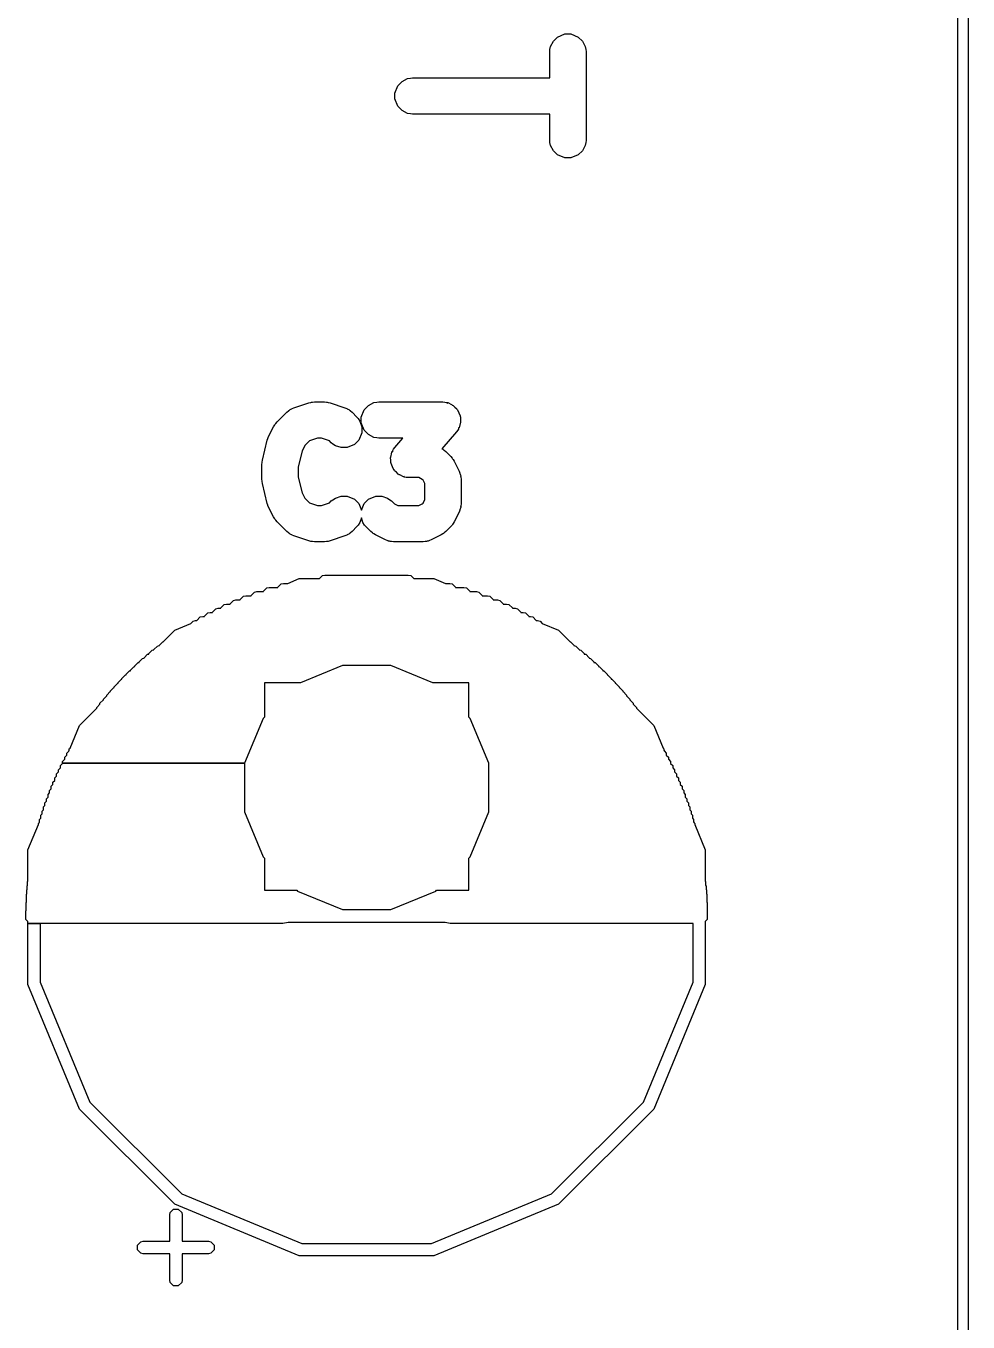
# Model space of a CAD drawing. Header units: millimetres. Extents: x 102.9 to 147, y -135 to -49.9.
# Drawn here: x 137.96 to 147.05, y -87.15 to -74.65 of the extents above; entities that cross this region are included whole.
import ezdxf

# ---------------------------------------------------------------- set-up
doc = ezdxf.new("R2010")
doc.units = ezdxf.units.MM
doc.layers.add('F.Silkscreen', color=41, linetype='CONTINUOUS', true_color=0xf2eda1)

msp = doc.modelspace()

# ---------------------------------------------------------------- linework, layer by layer
at = {"layer": 'F.Silkscreen', "linetype": 'CONTINUOUS'}
for p, q in [((147.05, -50), (147.05, -135)), ((146.95, -134.95), (146.95, -50.05)), ((143.091959, -74.761314), (143.16267, -74.732025)), ((143.16267, -74.732025), (143.220072, -74.732025)), ((143.220072, -74.732025), (143.290783, -74.761314)), ((143.018292, -74.881807), (143.024001, -74.853106)), ((143.024001, -74.853106), (143.051369, -74.801904)), ((143.051369, -74.801904), (143.091959, -74.761314)), ((143.290783, -74.761314), (143.331373, -74.801904)), ((143.331373, -74.801904), (143.358741, -74.853106)), ((143.358741, -74.853106), (143.36445, -74.881807)), ((143.016371, -74.901316), (143.018292, -74.881807)), ((143.016371, -75.154887), (143.016371, -74.901316)), ((143.36445, -74.881807), (143.366371, -74.901316)), ((143.366371, -74.901316), (143.366371, -75.758459)), ((141.52208, -75.301186), (141.551369, -75.230475)), ((141.551369, -75.230475), (141.591959, -75.189885)), ((141.591959, -75.189885), (141.643161, -75.162517)), ((141.643161, -75.162517), (141.671862, -75.156808)), ((141.671862, -75.156808), (141.691371, -75.154887)), ((141.691371, -75.154887), (143.016371, -75.154887)), ((141.52208, -75.358588), (141.52208, -75.301186)), ((141.551369, -75.429299), (141.52208, -75.358588)), ((141.591959, -75.469889), (141.551369, -75.429299)), ((141.643161, -75.497257), (141.591959, -75.469889)), ((141.671862, -75.502966), (141.643161, -75.497257)), ((141.691371, -75.504887), (141.671862, -75.502966)), ((143.016371, -75.504887), (141.691371, -75.504887)), ((143.016371, -75.758459), (143.016371, -75.504887)), ((143.018292, -75.777968), (143.016371, -75.758459)), ((143.024001, -75.806669), (143.018292, -75.777968)), ((143.051369, -75.857871), (143.024001, -75.806669)), ((143.091959, -75.898461), (143.051369, -75.857871)), ((143.331373, -75.857871), (143.290783, -75.898461)), ((143.358741, -75.806669), (143.331373, -75.857871)), ((143.36445, -75.777968), (143.358741, -75.806669)), ((143.366371, -75.758459), (143.36445, -75.777968)), ((143.16267, -75.92775), (143.091959, -75.898461)), ((143.220072, -75.92775), (143.16267, -75.92775)), ((143.290783, -75.898461), (143.220072, -75.92775)), ((140.481018, -78.378694), (140.496148, -78.366274)), ((140.496148, -78.366274), (140.499271, -78.364186)), ((140.499271, -78.364186), (140.500024, -78.365312)), ((140.500024, -78.365312), (140.506095, -78.358905)), ((140.506095, -78.358905), (140.513455, -78.354708)), ((140.513455, -78.354708), (140.520508, -78.349997)), ((140.520508, -78.349997), (140.528928, -78.347442)), ((140.52826, -78.34627), (140.531523, -78.34441)), ((140.528928, -78.347442), (140.52826, -78.34627)), ((140.531523, -78.34441), (140.549422, -78.336419)), ((140.549422, -78.336419), (140.692278, -78.2888)), ((140.692278, -78.2888), (140.711388, -78.284454)), ((140.711388, -78.284454), (140.719793, -78.283393)), ((140.719793, -78.283393), (140.728116, -78.281739)), ((140.728116, -78.281739), (140.747619, -78.279819)), ((140.747619, -78.279819), (140.842857, -78.279819)), ((140.842857, -78.279819), (140.86236, -78.281739)), ((140.86236, -78.281739), (140.870681, -78.283393)), ((140.870681, -78.283393), (140.879088, -78.284454)), ((140.879088, -78.284454), (140.898197, -78.2888)), ((140.898197, -78.2888), (141.041054, -78.336419)), ((141.041054, -78.336419), (141.058953, -78.34441)), ((141.058953, -78.34441), (141.062216, -78.34627)), ((141.062216, -78.34627), (141.061547, -78.347442)), ((141.061547, -78.347442), (141.069968, -78.349997)), ((141.069968, -78.349997), (141.077022, -78.35471)), ((141.077022, -78.35471), (141.084382, -78.358906)), ((141.084382, -78.358906), (141.090443, -78.365306)), ((141.090443, -78.365306), (141.091196, -78.364181)), ((141.091196, -78.364181), (141.094321, -78.36627)), ((141.094321, -78.36627), (141.109458, -78.378694)), ((141.197376, -78.426118), (141.226665, -78.355407)), ((141.226665, -78.355407), (141.267255, -78.314817)), ((141.267255, -78.314817), (141.318457, -78.287449)), ((141.318457, -78.287449), (141.347158, -78.28174)), ((141.347158, -78.28174), (141.366667, -78.279819)), ((141.366667, -78.279819), (141.985714, -78.279819)), ((141.985714, -78.279819), (142.005221, -78.28174)), ((142.005221, -78.28174), (142.026137, -78.2859)), ((142.026137, -78.2859), (142.02504, -78.29141)), ((142.02504, -78.29141), (142.029284, -78.292846)), ((142.029284, -78.292846), (142.030495, -78.286767)), ((142.030495, -78.286767), (142.033945, -78.287454)), ((142.033945, -78.287454), (142.069428, -78.306424)), ((142.069428, -78.306424), (142.075585, -78.308507)), ((142.075585, -78.308507), (142.076807, -78.309576)), ((142.076807, -78.309576), (142.076334, -78.310116)), ((142.076334, -78.310116), (142.085126, -78.314817)), ((142.085126, -78.314817), (142.10143, -78.331121)), ((142.10143, -78.331121), (142.118794, -78.346315)), ((142.118794, -78.346315), (142.122844, -78.354506)), ((142.122844, -78.354506), (142.12383, -78.353521)), ((142.12383, -78.353521), (142.125716, -78.355407)), ((142.125716, -78.355407), (142.138228, -78.385615)), ((140.352999, -78.519414), (140.36344, -78.502827)), ((140.36344, -78.502827), (140.368636, -78.496131)), ((140.368636, -78.496131), (140.373346, -78.489083)), ((140.373346, -78.489083), (140.38578, -78.473932)), ((140.38578, -78.473932), (140.481018, -78.378694)), ((141.109458, -78.378694), (141.157077, -78.426313)), ((141.157077, -78.426313), (141.169514, -78.441468)), ((141.169514, -78.441468), (141.185771, -78.465799)), ((141.185771, -78.465799), (141.202623, -78.521355)), ((141.197376, -78.48352), (141.197376, -78.426118)), ((141.226665, -78.554231), (141.197376, -78.48352)), ((142.138228, -78.385615), (142.152721, -78.414922)), ((142.152519, -78.48952), (142.143417, -78.528755)), ((142.152898, -78.417593), (142.151512, -78.417685)), ((142.151512, -78.417685), (142.155005, -78.426118)), ((142.155005, -78.48352), (142.152519, -78.48952)), ((142.152721, -78.414922), (142.152721, -78.414933)), ((142.152721, -78.414933), (142.152898, -78.417593)), ((142.156539, -78.472195), (142.154288, -78.481897)), ((142.154288, -78.481897), (142.155005, -78.481897)), ((142.155005, -78.426118), (142.155005, -78.449188)), ((142.155005, -78.449188), (142.156539, -78.472195)), ((142.155005, -78.481897), (142.155005, -78.48352)), ((140.298788, -78.631877), (140.30538, -78.614652)), ((140.30538, -78.614652), (140.352999, -78.519414)), ((141.202623, -78.578758), (141.173334, -78.649469)), ((141.202623, -78.521355), (141.202623, -78.578758)), ((141.267255, -78.594821), (141.226665, -78.554231)), ((141.318457, -78.622189), (141.267255, -78.594821)), ((141.347158, -78.627898), (141.318457, -78.622189)), ((142.117414, -78.570058), (141.976133, -78.73152)), ((142.128816, -78.554109), (142.117414, -78.570058)), ((142.13946, -78.535625), (142.128816, -78.554109)), ((142.136287, -78.528709), (142.134585, -78.532818)), ((142.134585, -78.532818), (142.13946, -78.535625)), ((142.141661, -78.531804), (142.136287, -78.528709)), ((142.143417, -78.528755), (142.141661, -78.531804)), ((140.244511, -78.840946), (140.29213, -78.65047)), ((140.29213, -78.65047), (140.298338, -78.633092)), ((140.298338, -78.633092), (140.298376, -78.632954)), ((140.298376, -78.632954), (140.298549, -78.6325)), ((140.298549, -78.6325), (140.298723, -78.632015)), ((140.298723, -78.632015), (140.298788, -78.631877)), ((140.653346, -78.701341), (140.62702, -78.753993)), ((140.699295, -78.655392), (140.653346, -78.701341)), ((140.776016, -78.629819), (140.699295, -78.655392)), ((140.81446, -78.629819), (140.776016, -78.629819)), ((140.89118, -78.655392), (140.81446, -78.629819)), ((140.909589, -78.673801), (140.89118, -78.655392)), ((140.924744, -78.686238), (140.909589, -78.673801)), ((140.949075, -78.702495), (140.924744, -78.686238)), ((141.004631, -78.719347), (140.949075, -78.702495)), ((141.062034, -78.719347), (141.004631, -78.719347)), ((141.132745, -78.690058), (141.062034, -78.719347)), ((141.173334, -78.649469), (141.132745, -78.690058)), ((141.366667, -78.629819), (141.347158, -78.627898)), ((141.600054, -78.629819), (141.366667, -78.629819)), ((141.498637, -78.754958), (141.509282, -78.736475)), ((141.509282, -78.736475), (141.52068, -78.720532)), ((141.52068, -78.720532), (141.600054, -78.629819)), ((141.976133, -78.73152), (141.985329, -78.737309)), ((141.985329, -78.737309), (141.992027, -78.742507)), ((141.992027, -78.742507), (141.999065, -78.74721)), ((141.999065, -78.74721), (142.01422, -78.759646)), ((140.239286, -78.88339), (140.241206, -78.863887)), ((140.241206, -78.863887), (140.241555, -78.862128)), ((140.241555, -78.862128), (140.241643, -78.860335)), ((140.241643, -78.860335), (140.244511, -78.840946)), ((140.62702, -78.753993), (140.589286, -78.904932)), ((141.481556, -78.818395), (141.483806, -78.808692)), ((141.48309, -78.8414), (141.481556, -78.818395)), ((141.48309, -78.80707), (141.485573, -78.801071)), ((141.48309, -78.808692), (141.48309, -78.80707)), ((141.483806, -78.808692), (141.48309, -78.808692)), ((141.48309, -78.864472), (141.48309, -78.8414)), ((141.486596, -78.872937), (141.48309, -78.864472)), ((141.485198, -78.873031), (141.486596, -78.872937)), ((141.485376, -78.875692), (141.485198, -78.873031)), ((141.499893, -78.905039), (141.485376, -78.875692)), ((141.485573, -78.801071), (141.494671, -78.761847)), ((141.494671, -78.761847), (141.496427, -78.758797)), ((141.496427, -78.758797), (141.501798, -78.761889)), ((141.503506, -78.757762), (141.498637, -78.754958)), ((141.501798, -78.761889), (141.503506, -78.757762)), ((142.01422, -78.759646), (142.061839, -78.807265)), ((142.061839, -78.807265), (142.074278, -78.822423)), ((142.074278, -78.822423), (142.078981, -78.829462)), ((142.078981, -78.829462), (142.084174, -78.836153)), ((142.084174, -78.836153), (142.09462, -78.852747)), ((142.09462, -78.852747), (142.142239, -78.947985)), ((140.239286, -79.026247), (140.239286, -78.88339)), ((140.589286, -78.904932), (140.589286, -79.004704)), ((141.512379, -78.935183), (141.499893, -78.905039)), ((141.514264, -78.937068), (141.512379, -78.935183)), ((141.515249, -78.936082), (141.514264, -78.937068)), ((141.519302, -78.944275), (141.515249, -78.936082)), ((141.536656, -78.95946), (141.519302, -78.944275)), ((141.552969, -78.975773), (141.536656, -78.95946)), ((141.561755, -78.980469), (141.552969, -78.975773)), ((141.561283, -78.981009), (141.561755, -78.980469)), ((141.562506, -78.982079), (141.561283, -78.981009)), ((141.562514, -78.982087), (141.562506, -78.982079)), ((141.568683, -78.984172), (141.562514, -78.982087)), ((141.604172, -79.003141), (141.568683, -78.984172)), ((141.608831, -78.997742), (141.607621, -79.003827)), ((141.61305, -78.999168), (141.608831, -78.997742)), ((141.611953, -79.004688), (141.61305, -78.999168)), ((142.142239, -78.947985), (142.149246, -78.966297)), ((142.150238, -78.96992), (142.148934, -78.970276)), ((142.148934, -78.970276), (142.153084, -78.97804)), ((142.149246, -78.966297), (142.150238, -78.96992)), ((142.153084, -78.97804), (142.154736, -78.986348)), ((142.154736, -78.986348), (142.156973, -78.994515)), ((142.156973, -78.994515), (142.156733, -79.003316)), ((140.241207, -79.045752), (140.239286, -79.026247)), ((140.241555, -79.047504), (140.241207, -79.045752)), ((140.241643, -79.049301), (140.241555, -79.047504)), ((140.244511, -79.068691), (140.241643, -79.049301)), ((140.29213, -79.259167), (140.244511, -79.068691)), ((140.589286, -79.004704), (140.62702, -79.155643)), ((141.607621, -79.003827), (141.604172, -79.003141)), ((141.63287, -79.008849), (141.611953, -79.004688)), ((141.652381, -79.010771), (141.63287, -79.008849)), ((141.753926, -79.010771), (141.652381, -79.010771)), ((141.786812, -79.027214), (141.753926, -79.010771)), ((141.794271, -79.034673), (141.786812, -79.027214)), ((141.810714, -79.067559), (141.794271, -79.034673)), ((141.810714, -79.22303), (141.810714, -79.067559)), ((142.156733, -79.003316), (142.158059, -79.003053)), ((142.158059, -79.003053), (142.158792, -79.006738)), ((142.158792, -79.006738), (142.160714, -79.026247)), ((142.160714, -79.026247), (142.160714, -79.264342)), ((140.62702, -79.155643), (140.653347, -79.208298)), ((140.653347, -79.208298), (140.699294, -79.254245)), ((140.89118, -79.254244), (140.909588, -79.235837)), ((140.909588, -79.235837), (140.924742, -79.223401)), ((140.924742, -79.223401), (140.949074, -79.207143)), ((140.949074, -79.207143), (141.004629, -79.19029)), ((141.004629, -79.19029), (141.062032, -79.190289)), ((141.062032, -79.190289), (141.132743, -79.219577)), ((141.132743, -79.219577), (141.132745, -79.219578)), ((141.132745, -79.219578), (141.173334, -79.260167)), ((141.226666, -79.260166), (141.267256, -79.219577)), ((141.267256, -79.219577), (141.337966, -79.190289)), ((141.337966, -79.190289), (141.395369, -79.190289)), ((141.395369, -79.190289), (141.450928, -79.207143)), ((141.450928, -79.207143), (141.47526, -79.223402)), ((141.47526, -79.223402), (141.490413, -79.235838)), ((141.490413, -79.235838), (141.51795, -79.263376)), ((141.794271, -79.255915), (141.810714, -79.22303)), ((140.298336, -79.276539), (140.29213, -79.259167)), ((140.298375, -79.27668), (140.298336, -79.276539)), ((140.29855, -79.277139), (140.298375, -79.27668)), ((140.298725, -79.277627), (140.29855, -79.277139)), ((140.29879, -79.277765), (140.298725, -79.277627)), ((140.30538, -79.294985), (140.29879, -79.277765)), ((140.352999, -79.390223), (140.30538, -79.294985)), ((140.699294, -79.254245), (140.776016, -79.279819)), ((140.776016, -79.279819), (140.814459, -79.279819)), ((140.814459, -79.279819), (140.89118, -79.254244)), ((141.173334, -79.260167), (141.199999, -79.324543)), ((141.199999, -79.324543), (141.226665, -79.260167)), ((141.226665, -79.260167), (141.226666, -79.260166)), ((141.51795, -79.263376), (141.550836, -79.279819)), ((141.550836, -79.279819), (141.753927, -79.279819)), ((141.753927, -79.279819), (141.786809, -79.263377)), ((141.786809, -79.263377), (141.794271, -79.255915)), ((142.142239, -79.342604), (142.09462, -79.437842)), ((142.149248, -79.324285), (142.142239, -79.342604)), ((142.153084, -79.312547), (142.148936, -79.320304)), ((142.148936, -79.320304), (142.15024, -79.320661)), ((142.15024, -79.320661), (142.149248, -79.324285)), ((142.154733, -79.304252), (142.153084, -79.312547)), ((142.156973, -79.296076), (142.154733, -79.304252)), ((142.158058, -79.28754), (142.156734, -79.287276)), ((142.156734, -79.287276), (142.156973, -79.296076)), ((142.158791, -79.283856), (142.158058, -79.28754)), ((142.160714, -79.264342), (142.158791, -79.283856)), ((140.363443, -79.406814), (140.352999, -79.390223)), ((140.368641, -79.413512), (140.363443, -79.406814)), ((140.373344, -79.42055), (140.368641, -79.413512)), ((140.38578, -79.435704), (140.373344, -79.42055)), ((140.481018, -79.530943), (140.38578, -79.435704)), ((141.157077, -79.483323), (141.109459, -79.530942)), ((141.169513, -79.46817), (141.157077, -79.483323)), ((141.185771, -79.443838), (141.169513, -79.46817)), ((141.199999, -79.39693), (141.185771, -79.443838)), ((141.214228, -79.443837), (141.199999, -79.39693)), ((141.230485, -79.468168), (141.214228, -79.443837)), ((141.242922, -79.483322), (141.230485, -79.468168)), ((141.290541, -79.530942), (141.242922, -79.483322)), ((142.061839, -79.483323), (142.014221, -79.530942)), ((142.074279, -79.468164), (142.061839, -79.483323)), ((142.078982, -79.461123), (142.074279, -79.468164)), ((142.084172, -79.454438), (142.078982, -79.461123)), ((142.09462, -79.437842), (142.084172, -79.454438)), ((140.496167, -79.543377), (140.481018, -79.530943)), ((140.49929, -79.545464), (140.496167, -79.543377)), ((140.500041, -79.544339), (140.49929, -79.545464)), ((140.5061, -79.550736), (140.500041, -79.544339)), ((140.513459, -79.55493), (140.5061, -79.550736)), ((140.520502, -79.559637), (140.513459, -79.55493)), ((140.528929, -79.562193), (140.520502, -79.559637)), ((140.52826, -79.563368), (140.528929, -79.562193)), ((140.531523, -79.565228), (140.52826, -79.563368)), ((140.549422, -79.573219), (140.531523, -79.565228)), ((140.692278, -79.620838), (140.549422, -79.573219)), ((140.711396, -79.625185), (140.692278, -79.620838)), ((140.719799, -79.626244), (140.711396, -79.625185)), ((140.728108, -79.627897), (140.719799, -79.626244)), ((140.870675, -79.626244), (140.862368, -79.627897)), ((140.87908, -79.625185), (140.870675, -79.626244)), ((140.898197, -79.620838), (140.87908, -79.625185)), ((141.041054, -79.573219), (140.898197, -79.620838)), ((141.058953, -79.565228), (141.041054, -79.573219)), ((141.062216, -79.563368), (141.058953, -79.565228)), ((141.069982, -79.559632), (141.061545, -79.562191)), ((141.061545, -79.562191), (141.062216, -79.563368)), ((141.077021, -79.554927), (141.069982, -79.559632)), ((141.08437, -79.550739), (141.077021, -79.554927)), ((141.090415, -79.544353), (141.08437, -79.550739)), ((141.091166, -79.545476), (141.090415, -79.544353)), ((141.094292, -79.543388), (141.091166, -79.545476)), ((141.109459, -79.530942), (141.094292, -79.543388)), ((141.305696, -79.543379), (141.290541, -79.530942)), ((141.312731, -79.548079), (141.305696, -79.543379)), ((141.319433, -79.553281), (141.312731, -79.548079)), ((141.336024, -79.563725), (141.319433, -79.553281)), ((141.431262, -79.611344), (141.336024, -79.563725)), ((141.449574, -79.618351), (141.431262, -79.611344)), ((141.453197, -79.619343), (141.449574, -79.618351)), ((141.453553, -79.618039), (141.453197, -79.619343)), ((141.461317, -79.622189), (141.453553, -79.618039)), ((141.469625, -79.623841), (141.461317, -79.622189)), ((141.477792, -79.626078), (141.469625, -79.623841)), ((141.486593, -79.625838), (141.477792, -79.626078)), ((141.48633, -79.627164), (141.486593, -79.625838)), ((141.490015, -79.627897), (141.48633, -79.627164)), ((141.818436, -79.627163), (141.814752, -79.627896)), ((141.826972, -79.626078), (141.818172, -79.625839)), ((141.818172, -79.625839), (141.818436, -79.627163)), ((141.835148, -79.623838), (141.826972, -79.626078)), ((141.843443, -79.622189), (141.835148, -79.623838)), ((141.8512, -79.618041), (141.843443, -79.622189)), ((141.851557, -79.619345), (141.8512, -79.618041)), ((141.855181, -79.618353), (141.851557, -79.619345)), ((141.8735, -79.611344), (141.855181, -79.618353)), ((141.968738, -79.563725), (141.8735, -79.611344)), ((141.985333, -79.553278), (141.968738, -79.563725)), ((141.992022, -79.548085), (141.985333, -79.553278)), ((141.999064, -79.543381), (141.992022, -79.548085)), ((142.014221, -79.530942), (141.999064, -79.543381)), ((140.747619, -79.629819), (140.728108, -79.627897)), ((140.842857, -79.629819), (140.747619, -79.629819)), ((140.862368, -79.627897), (140.842857, -79.629819)), ((141.509524, -79.629819), (141.490015, -79.627897)), ((141.795238, -79.629819), (141.509524, -79.629819)), ((141.814752, -79.627896), (141.795238, -79.629819)), ((140.489259, -80.03), (140.600349, -79.983985)), ((140.600349, -79.983985), (140.795621, -79.983985)), ((140.795621, -79.983985), (140.825039, -79.954567)), ((140.825039, -79.954567), (140.848, -79.95)), ((140.848, -79.95), (141.652, -79.95)), ((141.652, -79.95), (141.674961, -79.954567)), ((141.674961, -79.954567), (141.704379, -79.983985)), ((141.704379, -79.983985), (141.899651, -79.983985)), ((141.899651, -79.983985), (142.010741, -80.03)), ((140.136567, -80.147039), (140.169039, -80.114567)), ((140.169039, -80.114567), (140.192, -80.11)), ((140.192, -80.11), (140.255567, -80.11)), ((140.255567, -80.107039), (140.288039, -80.074567)), ((140.255567, -80.11), (140.255567, -80.107039)), ((140.288039, -80.074567), (140.311, -80.07)), ((140.311, -80.07), (140.39269, -80.07)), ((140.39269, -80.07), (140.393567, -80.069636)), ((140.393567, -80.067039), (140.426039, -80.034567)), ((140.393567, -80.069636), (140.393567, -80.067039)), ((140.426039, -80.034567), (140.449, -80.03)), ((140.449, -80.03), (140.489259, -80.03)), ((142.010741, -80.03), (142.051, -80.03)), ((142.051, -80.03), (142.073961, -80.034567)), ((142.073961, -80.034567), (142.106433, -80.067039)), ((142.106433, -80.067039), (142.106433, -80.069636)), ((142.106433, -80.069636), (142.10731, -80.07)), ((142.10731, -80.07), (142.189, -80.07)), ((142.189, -80.07), (142.211961, -80.074567)), ((142.211961, -80.074567), (142.244433, -80.107039)), ((142.244433, -80.107039), (142.244433, -80.11)), ((142.244433, -80.11), (142.308, -80.11)), ((142.308, -80.11), (142.330961, -80.114567)), ((142.330961, -80.114567), (142.363433, -80.147039)), ((139.844567, -80.267039), (139.877039, -80.234567)), ((139.877039, -80.234567), (139.9, -80.23)), ((139.9, -80.23), (139.933567, -80.23)), ((139.933567, -80.227039), (139.966039, -80.194567)), ((139.933567, -80.23), (139.933567, -80.227039)), ((139.966039, -80.194567), (139.989, -80.19)), ((139.989, -80.19), (140.029567, -80.19)), ((140.029567, -80.187039), (140.062039, -80.154567)), ((140.029567, -80.19), (140.029567, -80.187039)), ((140.062039, -80.154567), (140.085, -80.15)), ((140.085, -80.15), (140.136567, -80.15)), ((140.136567, -80.15), (140.136567, -80.147039)), ((142.363433, -80.147039), (142.363433, -80.15)), ((142.363433, -80.15), (142.415, -80.15)), ((142.415, -80.15), (142.437961, -80.154567)), ((142.437961, -80.154567), (142.470433, -80.187039)), ((142.470433, -80.187039), (142.470433, -80.19)), ((142.470433, -80.19), (142.511, -80.19)), ((142.511, -80.19), (142.533961, -80.194567)), ((142.533961, -80.194567), (142.566433, -80.227039)), ((142.566433, -80.227039), (142.566433, -80.23)), ((142.566433, -80.23), (142.6, -80.23)), ((142.6, -80.23), (142.622961, -80.234567)), ((142.622961, -80.234567), (142.655433, -80.267039)), ((139.613567, -80.387039), (139.646039, -80.354567)), ((139.646039, -80.354567), (139.669, -80.35)), ((139.669, -80.35), (139.685567, -80.35)), ((139.685567, -80.347039), (139.718039, -80.314567)), ((139.685567, -80.35), (139.685567, -80.347039)), ((139.718039, -80.314567), (139.741, -80.31)), ((139.741, -80.31), (139.762567, -80.31)), ((139.762567, -80.307039), (139.795039, -80.274567)), ((139.762567, -80.31), (139.762567, -80.307039)), ((139.795039, -80.274567), (139.818, -80.27)), ((139.818, -80.27), (139.844567, -80.27)), ((139.844567, -80.27), (139.844567, -80.267039)), ((142.655433, -80.267039), (142.655433, -80.27)), ((142.655433, -80.27), (142.682, -80.27)), ((142.682, -80.27), (142.704961, -80.274567)), ((142.704961, -80.274567), (142.737433, -80.307039)), ((142.737433, -80.307039), (142.737433, -80.31)), ((142.737433, -80.31), (142.759, -80.31)), ((142.759, -80.31), (142.781961, -80.314567)), ((142.781961, -80.314567), (142.814433, -80.347039)), ((142.814433, -80.347039), (142.814433, -80.35)), ((142.814433, -80.35), (142.831, -80.35)), ((142.831, -80.35), (142.853961, -80.354567)), ((142.853961, -80.354567), (142.886433, -80.387039)), ((139.287223, -80.593933), (139.399951, -80.481206)), ((139.399951, -80.481206), (139.556064, -80.416541)), ((139.556064, -80.416541), (139.578039, -80.394567)), ((139.578039, -80.394567), (139.601, -80.39)), ((139.601, -80.39), (139.613567, -80.39)), ((139.613567, -80.39), (139.613567, -80.387039)), ((142.886433, -80.387039), (142.886433, -80.39)), ((142.886433, -80.39), (142.899, -80.39)), ((142.899, -80.39), (142.921961, -80.394567)), ((142.921961, -80.394567), (142.943935, -80.416541)), ((142.943935, -80.416541), (143.100049, -80.481206)), ((143.100049, -80.481206), (143.212776, -80.593933)), ((139.251567, -80.627039), (139.284039, -80.594567)), ((139.251567, -80.62959), (139.251567, -80.627039)), ((139.284039, -80.594567), (139.287223, -80.593933)), ((143.212776, -80.593933), (143.215961, -80.594567)), ((143.215961, -80.594567), (143.248433, -80.627039)), ((143.248433, -80.627039), (143.248433, -80.62959)), ((139.090039, -80.754567), (139.103567, -80.751876)), ((139.103567, -80.747039), (139.136039, -80.714567)), ((139.103567, -80.751876), (139.103567, -80.747039)), ((139.136039, -80.714567), (139.150567, -80.711677)), ((139.150567, -80.707039), (139.183039, -80.674567)), ((139.150567, -80.711677), (139.150567, -80.707039)), ((139.183039, -80.674567), (139.199567, -80.671279)), ((139.199567, -80.667039), (139.232039, -80.634567)), ((139.199567, -80.671279), (139.199567, -80.667039)), ((139.232039, -80.634567), (139.250202, -80.630954)), ((139.250202, -80.630954), (139.251567, -80.62959)), ((143.248433, -80.62959), (143.249797, -80.630954)), ((143.249797, -80.630954), (143.267961, -80.634567)), ((143.267961, -80.634567), (143.300433, -80.667039)), ((143.300433, -80.667039), (143.300433, -80.671279)), ((143.300433, -80.671279), (143.316961, -80.674567)), ((143.316961, -80.674567), (143.349433, -80.707039)), ((143.349433, -80.707039), (143.349433, -80.711677)), ((143.349433, -80.711677), (143.363961, -80.714567)), ((143.363961, -80.714567), (143.396433, -80.747039)), ((143.396433, -80.747039), (143.396433, -80.751876)), ((143.396433, -80.751876), (143.409961, -80.754567)), ((138.930567, -80.907039), (138.963039, -80.874567)), ((138.963039, -80.874567), (138.971567, -80.87287)), ((138.971567, -80.867039), (139.004039, -80.834567)), ((138.971567, -80.87287), (138.971567, -80.867039)), ((139.004039, -80.834567), (139.013567, -80.832671)), ((139.013567, -80.827039), (139.046039, -80.794567)), ((139.013567, -80.832671), (139.013567, -80.827039)), ((139.046039, -80.794567), (139.057567, -80.792274)), ((139.057567, -80.787039), (139.090039, -80.754567)), ((139.057567, -80.792274), (139.057567, -80.787039)), ((141.015892, -80.823058), (140.612856, -80.99)), ((141.484108, -80.823058), (141.015892, -80.823058)), ((141.887144, -80.99), (141.484108, -80.823058)), ((143.409961, -80.754567), (143.442433, -80.787039)), ((143.442433, -80.787039), (143.442433, -80.792274)), ((143.442433, -80.792274), (143.453961, -80.794567)), ((143.453961, -80.794567), (143.486433, -80.827039)), ((143.486433, -80.827039), (143.486433, -80.832671)), ((143.486433, -80.832671), (143.495961, -80.834567)), ((143.495961, -80.834567), (143.528433, -80.867039)), ((143.528433, -80.867039), (143.528433, -80.87287)), ((143.528433, -80.87287), (143.536961, -80.874567)), ((143.536961, -80.874567), (143.569433, -80.907039)), ((138.815567, -81.027039), (138.848039, -80.994567)), ((138.848039, -80.994567), (138.852567, -80.993666)), ((138.852567, -80.987039), (138.885039, -80.954567)), ((138.852567, -80.993666), (138.852567, -80.987039)), ((138.885039, -80.954567), (138.890567, -80.953467)), ((138.890567, -80.947039), (138.923039, -80.914567)), ((138.890567, -80.953467), (138.890567, -80.947039)), ((138.923039, -80.914567), (138.930567, -80.913069)), ((138.930567, -80.913069), (138.930567, -80.907039)), ((140.612856, -80.99), (140.265433, -80.99)), ((140.265433, -80.99), (140.265433, -81.027039)), ((142.234567, -80.99), (141.887144, -80.99)), ((142.234567, -81.027039), (142.234567, -80.99)), ((143.569433, -80.907039), (143.569433, -80.913069)), ((143.569433, -80.913069), (143.576961, -80.914567)), ((143.576961, -80.914567), (143.609433, -80.947039)), ((143.609433, -80.947039), (143.609433, -80.953467)), ((143.609433, -80.953467), (143.614961, -80.954567)), ((143.614961, -80.954567), (143.647433, -80.987039)), ((143.647433, -80.987039), (143.647433, -80.993666)), ((143.647433, -80.993666), (143.651961, -80.994567)), ((143.651961, -80.994567), (143.684433, -81.027039)), ((138.711567, -81.147039), (138.744039, -81.114567)), ((138.744039, -81.114567), (138.744567, -81.114461)), ((138.744567, -81.107039), (138.777039, -81.074567)), ((138.744567, -81.114461), (138.744567, -81.107039)), ((138.777039, -81.074567), (138.779567, -81.074064)), ((138.779567, -81.067039), (138.812039, -81.034567)), ((138.779567, -81.074064), (138.779567, -81.067039)), ((138.812039, -81.034567), (138.815567, -81.033865)), ((138.815567, -81.033865), (138.815567, -81.027039)), ((140.265433, -81.027039), (140.265433, -81.067039)), ((140.265433, -81.067039), (140.265433, -81.107039)), ((140.265433, -81.107039), (140.265433, -81.147039)), ((142.234567, -81.067039), (142.234567, -81.027039)), ((142.234567, -81.107039), (142.234567, -81.067039)), ((142.234567, -81.147039), (142.234567, -81.107039)), ((143.684433, -81.027039), (143.684433, -81.033865)), ((143.684433, -81.033865), (143.687961, -81.034567)), ((143.687961, -81.034567), (143.720433, -81.067039)), ((143.720433, -81.067039), (143.720433, -81.074064)), ((143.720433, -81.074064), (143.722961, -81.074567)), ((143.722961, -81.074567), (143.755433, -81.107039)), ((143.755433, -81.107039), (143.755433, -81.114461)), ((143.755433, -81.114461), (143.755961, -81.114567)), ((143.755961, -81.114567), (143.788433, -81.147039)), ((138.481206, -81.399951), (138.647567, -81.23359)), ((138.647567, -81.227039), (138.678567, -81.196039)), ((138.647567, -81.23359), (138.647567, -81.227039)), ((138.678567, -81.187039), (138.711039, -81.154567)), ((138.678567, -81.196039), (138.678567, -81.187039)), ((138.711039, -81.154567), (138.711567, -81.154461)), ((138.711567, -81.154461), (138.711567, -81.147039)), ((140.265433, -81.147039), (140.265433, -81.187039)), ((140.265433, -81.187039), (140.265433, -81.227039)), ((140.265433, -81.227039), (140.265433, -81.267039)), ((142.234567, -81.187039), (142.234567, -81.147039)), ((142.234567, -81.227039), (142.234567, -81.187039)), ((142.234567, -81.267039), (142.234567, -81.227039)), ((143.788433, -81.147039), (143.788433, -81.154461)), ((143.788433, -81.154461), (143.788961, -81.154567)), ((143.788961, -81.154567), (143.821433, -81.187039)), ((143.821433, -81.187039), (143.821433, -81.196039)), ((143.821433, -81.196039), (143.852433, -81.227039)), ((143.852433, -81.227039), (143.852433, -81.23359)), ((143.852433, -81.23359), (144.018794, -81.399951)), ((140.252236, -81.333316), (140.073058, -81.765892)), ((140.265433, -81.320118), (140.252236, -81.333315)), ((140.252236, -81.333315), (140.252236, -81.333316)), ((140.265433, -81.267039), (140.265433, -81.307039)), ((140.265433, -81.307039), (140.265433, -81.320118)), ((142.234567, -81.307039), (142.234567, -81.267039)), ((142.234567, -81.320118), (142.234567, -81.307039)), ((142.247764, -81.333315), (142.234567, -81.320118)), ((142.247764, -81.333316), (142.247764, -81.333315)), ((142.426942, -81.765892), (142.247764, -81.333316)), ((138.390378, -81.619227), (138.481206, -81.399951)), ((144.018794, -81.399951), (144.109621, -81.619227)), ((138.382567, -81.627039), (138.390378, -81.619227)), ((138.382567, -81.638086), (138.382567, -81.627039)), ((144.109621, -81.619227), (144.117433, -81.627039)), ((144.117433, -81.627039), (144.117433, -81.638086)), ((138.318567, -81.747039), (138.339567, -81.726039)), ((138.318567, -81.765892), (138.318567, -81.747039)), ((138.339567, -81.707039), (138.360567, -81.686039)), ((138.339567, -81.726039), (138.339567, -81.707039)), ((138.360567, -81.667039), (138.37765, -81.649955)), ((138.360567, -81.686039), (138.360567, -81.667039)), ((138.37765, -81.649955), (138.382567, -81.638086)), ((144.117433, -81.638086), (144.122349, -81.649955)), ((144.122349, -81.649955), (144.139433, -81.667039)), ((144.139433, -81.667039), (144.139433, -81.686039)), ((144.139433, -81.686039), (144.160433, -81.707039)), ((144.160433, -81.707039), (144.160433, -81.726039)), ((144.160433, -81.726039), (144.181433, -81.747039)), ((144.181433, -81.747039), (144.181433, -81.767039)), ((138.260567, -81.867039), (138.279567, -81.848039)), ((138.260567, -81.889039), (138.260567, -81.867039)), ((138.279567, -81.827039), (138.298567, -81.808039)), ((138.279567, -81.848039), (138.279567, -81.827039)), ((138.298567, -81.787039), (138.318567, -81.767039)), ((138.298567, -81.808039), (138.298567, -81.787039)), ((138.318567, -81.767039), (138.318567, -81.765892)), ((138.318567, -81.765892), (140.073058, -81.765892)), ((140.073058, -81.765892), (138.318567, -81.765892)), ((140.073058, -81.765892), (140.073058, -82.234108)), ((142.426942, -82.234108), (142.426942, -81.765892)), ((144.181433, -81.767039), (144.201433, -81.787039)), ((144.201433, -81.787039), (144.201433, -81.808039)), ((144.201433, -81.808039), (144.220433, -81.827039)), ((144.220433, -81.827039), (144.220433, -81.848039)), ((144.220433, -81.848039), (144.239433, -81.867039)), ((144.239433, -81.867039), (144.239433, -81.889039)), ((138.208567, -81.987039), (138.225567, -81.970039)), ((138.208567, -82.011039), (138.208567, -81.987039)), ((138.225567, -81.947039), (138.242567, -81.930039)), ((138.225567, -81.970039), (138.225567, -81.947039)), ((138.242567, -81.907039), (138.260567, -81.889039)), ((138.242567, -81.930039), (138.242567, -81.907039)), ((144.239433, -81.889039), (144.257433, -81.907039)), ((144.257433, -81.907039), (144.257433, -81.930039)), ((144.257433, -81.930039), (144.274433, -81.947039)), ((144.274433, -81.947039), (144.274433, -81.970039)), ((144.274433, -81.970039), (144.291433, -81.987039)), ((144.291433, -81.987039), (144.291433, -82.011039)), ((138.162567, -82.107039), (138.177567, -82.092039)), ((138.162567, -82.132039), (138.162567, -82.107039)), ((138.177567, -82.067039), (138.192567, -82.052039)), ((138.177567, -82.092039), (138.177567, -82.067039)), ((138.192567, -82.027039), (138.208567, -82.011039)), ((138.192567, -82.052039), (138.192567, -82.027039)), ((144.291433, -82.011039), (144.307433, -82.027039)), ((144.307433, -82.027039), (144.307433, -82.052039)), ((144.307433, -82.052039), (144.322433, -82.067039)), ((144.322433, -82.067039), (144.322433, -82.092039)), ((144.322433, -82.092039), (144.337433, -82.107039)), ((144.337433, -82.107039), (144.337433, -82.132039)), ((138.121567, -82.227039), (138.134567, -82.214039)), ((138.121567, -82.254039), (138.121567, -82.227039)), ((138.134567, -82.187039), (138.147567, -82.174039)), ((138.134567, -82.214039), (138.134567, -82.187039)), ((138.147567, -82.147039), (138.162567, -82.132039)), ((138.147567, -82.174039), (138.147567, -82.147039)), ((140.073058, -82.234108), (140.252236, -82.666684)), ((142.247764, -82.666684), (142.426942, -82.234108)), ((144.337433, -82.132039), (144.352433, -82.147039)), ((144.352433, -82.147039), (144.352433, -82.174039)), ((144.352433, -82.174039), (144.365433, -82.187039)), ((144.365433, -82.187039), (144.365433, -82.214039)), ((144.365433, -82.214039), (144.378433, -82.227039)), ((144.378433, -82.227039), (144.378433, -82.254039)), ((137.983985, -82.600349), (138.085567, -82.355108)), ((138.085567, -82.347039), (138.091272, -82.341333)), ((138.085567, -82.355108), (138.085567, -82.347039)), ((138.091272, -82.341333), (138.096567, -82.328551)), ((138.096567, -82.307039), (138.108567, -82.295039)), ((138.096567, -82.328551), (138.096567, -82.307039)), ((138.108567, -82.267039), (138.121567, -82.254039)), ((138.108567, -82.295039), (138.108567, -82.267039)), ((144.378433, -82.254039), (144.391433, -82.267039)), ((144.391433, -82.267039), (144.391433, -82.295039)), ((144.391433, -82.295039), (144.403433, -82.307039)), ((144.403433, -82.307039), (144.403433, -82.328551)), ((144.403433, -82.328551), (144.408727, -82.341333)), ((144.408727, -82.341333), (144.414433, -82.347039)), ((144.414433, -82.347039), (144.414433, -82.355108)), ((144.414433, -82.355108), (144.516015, -82.600349)), ((137.983985, -82.62376), (137.983985, -82.600349)), ((137.983985, -82.903621), (137.983985, -82.62376)), ((144.516015, -82.600349), (144.516015, -82.903621)), ((140.252236, -82.666684), (140.252236, -82.666685)), ((140.252236, -82.666685), (140.265433, -82.679882)), ((140.265433, -82.679882), (140.265433, -82.707039)), ((140.265433, -82.707039), (140.265433, -82.747039)), ((140.265433, -82.747039), (140.265433, -82.787039)), ((142.234567, -82.679882), (142.247764, -82.666685)), ((142.234567, -82.707039), (142.234567, -82.679882)), ((142.234567, -82.747039), (142.234567, -82.707039)), ((142.234567, -82.787039), (142.234567, -82.747039)), ((142.247764, -82.666685), (142.247764, -82.666684)), ((140.265433, -82.787039), (140.265433, -82.827039)), ((140.265433, -82.827039), (140.265433, -82.867039)), ((140.265433, -82.867039), (140.265433, -82.907039)), ((142.234567, -82.827039), (142.234567, -82.787039)), ((142.234567, -82.867039), (142.234567, -82.827039)), ((142.234567, -82.907039), (142.234567, -82.867039)), ((137.973567, -82.987039), (137.976567, -82.984039)), ((137.973567, -83.024039), (137.973567, -82.987039)), ((137.976567, -82.947039), (137.980567, -82.943039)), ((137.976567, -82.984039), (137.976567, -82.947039)), ((137.980567, -82.907039), (137.983985, -82.903621)), ((137.980567, -82.943039), (137.980567, -82.907039)), ((140.265433, -82.907039), (140.265433, -82.947039)), ((140.265433, -82.947039), (140.265433, -82.987039)), ((140.265433, -82.987039), (140.265433, -82.99)), ((140.265433, -82.99), (140.575551, -82.99)), ((140.575551, -82.99), (140.583315, -82.997764)), ((140.583315, -82.997764), (140.583316, -82.997764)), ((140.583316, -82.997764), (141.015892, -83.176942)), ((141.484108, -83.176942), (141.916684, -82.997764)), ((141.916684, -82.997764), (141.916685, -82.997764)), ((141.916685, -82.997764), (141.924449, -82.99)), ((141.924449, -82.99), (142.234567, -82.99)), ((142.234567, -82.947039), (142.234567, -82.907039)), ((142.234567, -82.987039), (142.234567, -82.947039)), ((142.234567, -82.99), (142.234567, -82.987039)), ((144.516015, -82.903621), (144.519433, -82.907039)), ((144.519433, -82.907039), (144.519433, -82.943039)), ((144.519433, -82.943039), (144.523433, -82.947039)), ((144.523433, -82.947039), (144.523433, -82.984039)), ((144.523433, -82.984039), (144.526433, -82.987039)), ((144.526433, -82.987039), (144.526433, -83.024039)), ((137.966567, -83.107039), (137.968567, -83.105039)), ((137.966567, -83.146039), (137.966567, -83.107039)), ((137.968567, -83.067039), (137.970567, -83.065039)), ((137.968567, -83.105039), (137.968567, -83.067039)), ((137.970567, -83.027039), (137.973567, -83.024039)), ((137.970567, -83.065039), (137.970567, -83.027039)), ((144.526433, -83.024039), (144.529433, -83.027039)), ((144.529433, -83.027039), (144.529433, -83.065039)), ((144.529433, -83.065039), (144.531433, -83.067039)), ((144.531433, -83.067039), (144.531433, -83.105039)), ((144.531433, -83.105039), (144.533433, -83.107039)), ((144.533433, -83.107039), (144.533433, -83.146039)), ((137.964567, -83.187039), (137.965567, -83.186039)), ((137.964567, -83.227039), (137.964567, -83.187039)), ((137.964567, -83.272961), (137.964567, -83.227039)), ((137.965567, -83.147039), (137.966567, -83.146039)), ((137.965567, -83.186039), (137.965567, -83.147039)), ((141.015892, -83.176942), (141.484108, -83.176942)), ((144.533433, -83.146039), (144.534433, -83.147039)), ((144.534433, -83.147039), (144.534433, -83.186039)), ((144.534433, -83.186039), (144.535433, -83.187039)), ((144.535433, -83.187039), (144.535433, -83.227039)), ((144.535433, -83.227039), (144.535433, -83.272961)), ((137.983985, -83.292379), (137.964567, -83.272961)), ((137.983985, -83.31), (137.983985, -83.292379)), ((137.983985, -83.899651), (137.983985, -83.31)), ((137.983985, -83.31), (138.101679, -83.31)), ((138.101679, -83.31), (137.983985, -83.31)), ((138.101679, -83.31), (138.101679, -83.87624)), ((140.443476, -83.31), (138.101679, -83.31)), ((140.49375, -83.3), (140.443476, -83.31)), ((142.00625, -83.3), (140.49375, -83.3)), ((142.056524, -83.31), (142.00625, -83.3)), ((144.398321, -83.31), (142.056524, -83.31)), ((144.398321, -83.87624), (144.398321, -83.31)), ((144.535433, -83.272961), (144.516015, -83.292379)), ((144.516015, -83.292379), (144.516015, -83.899651)), ((138.101679, -83.87624), (138.580983, -85.03338)), ((143.919017, -85.03338), (144.398321, -83.87624)), ((138.481206, -85.100049), (137.983985, -83.899651)), ((144.516015, -83.899651), (144.018794, -85.100049)), ((139.399951, -86.018794), (138.481206, -85.100049)), ((138.580983, -85.03338), (139.46662, -85.919017)), ((143.03338, -85.919017), (143.919017, -85.03338)), ((144.018794, -85.100049), (143.100049, -86.018794)), ((139.46662, -85.919017), (140.62376, -86.398321)), ((141.87624, -86.398321), (143.03338, -85.919017)), ((139.351, -86.120241), (139.355567, -86.09728)), ((139.351, -86.375241), (139.351, -86.120241)), ((139.355567, -86.09728), (139.388039, -86.064808)), ((139.388039, -86.064808), (139.433961, -86.064808)), ((140.600349, -86.516015), (139.399951, -86.018794)), ((139.433961, -86.064808), (139.466433, -86.09728)), ((139.466433, -86.09728), (139.471, -86.120241)), ((139.471, -86.120241), (139.471, -86.375241)), ((143.100049, -86.018794), (141.899651, -86.516015)), ((139.073039, -86.379808), (139.096, -86.375241)), ((139.096, -86.375241), (139.351, -86.375241)), ((139.471, -86.375241), (139.726, -86.375241)), ((139.726, -86.375241), (139.748961, -86.379808)), ((139.040567, -86.41228), (139.073039, -86.379808)), ((139.040567, -86.458202), (139.040567, -86.41228)), ((139.073039, -86.490674), (139.040567, -86.458202)), ((139.096, -86.495241), (139.073039, -86.490674)), ((139.351, -86.495241), (139.096, -86.495241)), ((139.351, -86.750241), (139.351, -86.495241)), ((139.726, -86.495241), (139.471, -86.495241)), ((139.471, -86.495241), (139.471, -86.750241)), ((139.748961, -86.490674), (139.726, -86.495241)), ((139.748961, -86.379808), (139.781433, -86.41228)), ((139.781433, -86.458202), (139.748961, -86.490674)), ((139.781433, -86.41228), (139.781433, -86.458202)), ((140.62376, -86.398321), (141.87624, -86.398321)), ((141.899651, -86.516015), (140.600349, -86.516015)), ((139.355567, -86.773202), (139.351, -86.750241)), ((139.471, -86.750241), (139.466433, -86.773202)), ((139.388039, -86.805674), (139.355567, -86.773202)), ((139.433961, -86.805674), (139.388039, -86.805674)), ((139.466433, -86.773202), (139.433961, -86.805674))]:
    msp.add_line(p, q, dxfattribs=at)

doc.saveas('drawing.dxf')
